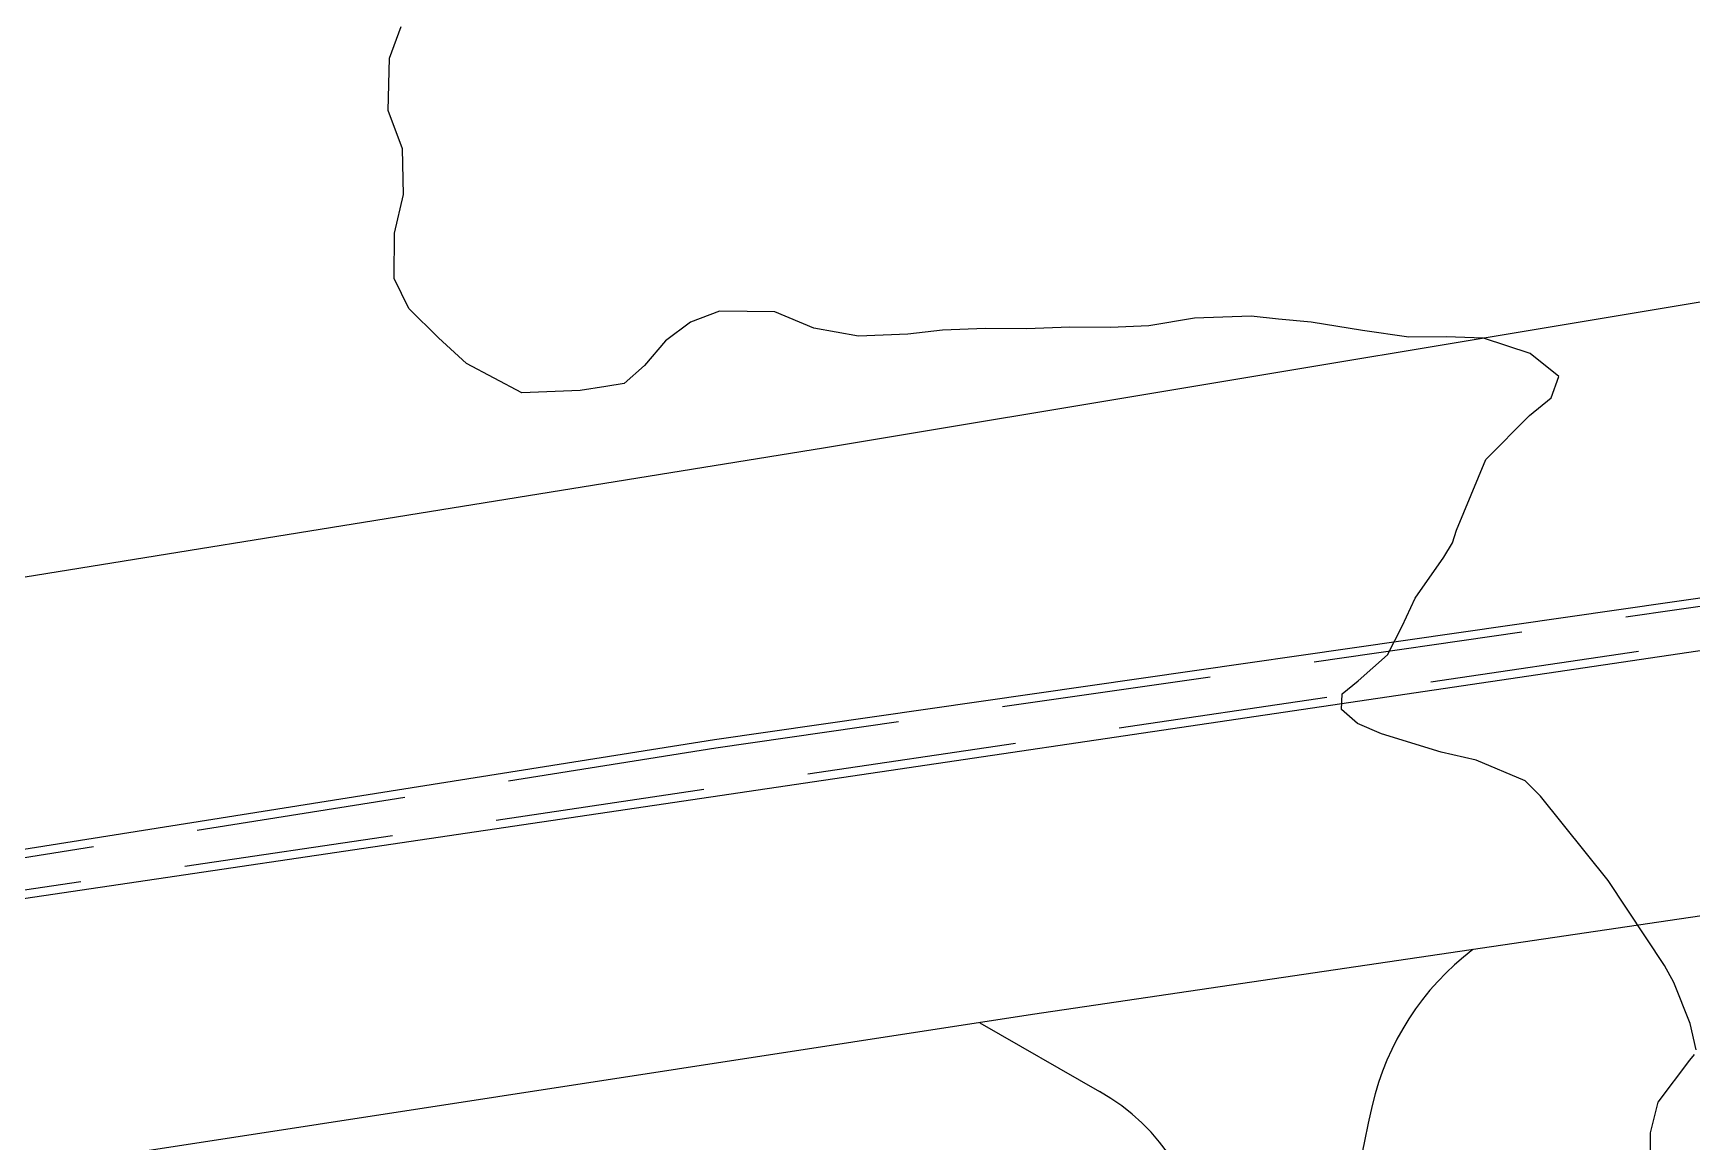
# Model space of a CAD drawing. Header units: metres. Extents: x 298520 to 308411, y 7433745 to 7450750.
# Drawn here: x 302292.68 to 302332.18, y 7441360.95 to 7441387.36 of the extents above; entities that cross this region are included whole.
import ezdxf

# ---------------------------------------------------------------- set-up
doc = ezdxf.new("R2010")
doc.units = ezdxf.units.M
doc.header["$LTSCALE"] = 10
doc.linetypes.add('DASHED', pattern=[0.75, 0.5, -0.25])
for name, color, linetype in [('Canteiro', 45, 'DASHED'), ('Curvas de Nivel 5m', 15, 'Continuous'), ('Vias Primárias', 230, 'Continuous'), ('Vias Secundárias', 230, 'DASHED')]:
    doc.layers.add(name, color=color, linetype=linetype)

msp = doc.modelspace()

# ---------------------------------------------------------------- linework, layer by layer
at = {"layer": 'Canteiro'}
for points in [[(302455.143, 7441367.335, 0.033602), (302399.805, 7441376.516, 0.017497), (302373.019, 7441378.185, 0.028767), (302369.629, 7441378.082, 0.002212), (302353.765, 7441376.615, 0.018816), (302335.556, 7441374.155), (302308.931, 7441370.328), (302257.833, 7441362.207), (302214.222, 7441355.234)], [(302239.161, 7441358.457), (302288.866, 7441366.416), (302344.581, 7441374.664), (302351.866, 7441375.646, -0.014749), (302368.438, 7441377.384, -0.037213), (302379.811, 7441377.39, 0.003016), (302387.884, 7441376.842, -0.019615), (302410.771, 7441374.523, 0.003236), (302423.602, 7441372.797, -0.021519)]]:
    msp.add_lwpolyline(points, format="xyb", dxfattribs=at)
at = {"layer": 'Curvas de Nivel 5m', "elevation": 730, "flags": 128}
for points in [[(302332.286, 7441363.138), (302332.139, 7441363.764), (302331.747, 7441364.745), (302331.527, 7441365.149), (302330.183, 7441367.17), (302328.572, 7441369.186), (302328.206, 7441369.548), (302327.044, 7441370.04), (302326.213, 7441370.23), (302324.786, 7441370.666), (302324.22, 7441370.916), (302323.839, 7441371.244), (302323.852, 7441371.621), (302324.233, 7441371.931), (302324.928, 7441372.548), (302325.277, 7441373.23), (302325.589, 7441373.898), (302326.269, 7441374.873), (302326.477, 7441375.217), (302326.576, 7441375.516), (302327.273, 7441377.205), (302328.309, 7441378.248), (302328.829, 7441378.671), (302329.014, 7441379.183), (302328.328, 7441379.732), (302327.215, 7441380.09), (302326.332, 7441380.127), (302325.442, 7441380.119), (302324.333, 7441380.277), (302323.112, 7441380.476), (302322.336, 7441380.548), (302321.684, 7441380.617), (302320.336, 7441380.569), (302319.248, 7441380.387), (302318.333, 7441380.35), (302317.365, 7441380.357), (302316.333, 7441380.315), (302315.356, 7441380.327), (302314.332, 7441380.284), (302313.511, 7441380.188), (302312.331, 7441380.139), (302311.271, 7441380.335), (302310.336, 7441380.718), (302309.024, 7441380.735), (302308.333, 7441380.478), (302307.735, 7441380.03), (302307.234, 7441379.441), (302306.749, 7441379.016), (302306.318, 7441378.943), (302305.703, 7441378.846), (302304.316, 7441378.791), (302302.996, 7441379.493), (302302.329, 7441380.103), (302301.626, 7441380.801), (302301.271, 7441381.516), (302301.278, 7441382.597), (302301.496, 7441383.513), (302301.474, 7441384.603), (302301.13, 7441385.519), (302301.165, 7441386.766), (302301.437, 7441387.515)], [(302331.188, 7441360.063), (302331.193, 7441361.159), (302331.379, 7441361.892), (302332.129, 7441362.895), (302332.246, 7441363.024)]]:
    msp.add_lwpolyline(points, dxfattribs=at)
at = {"layer": 'Vias Primárias'}
for points in [[(302338.006, 7441381.888), (302311.498, 7441377.472), (302283.096, 7441372.883), (302254.42, 7441368.228), (302216.743, 7441362.484), (302194.68, 7441358.779, -0.007378)], [(302455.189, 7441367.53, 0.033602), (302399.824, 7441376.715, 0.017497), (302373.024, 7441378.385, 0.028767), (302369.612, 7441378.281, 0.002212), (302353.746, 7441376.814, 0.018813), (302335.524, 7441374.352), (302308.901, 7441370.526), (302257.802, 7441362.405), (302214.192, 7441355.431)], [(302239.192, 7441358.26), (302288.897, 7441366.218), (302344.609, 7441374.466), (302351.893, 7441375.448, -0.014749), (302368.453, 7441377.184, -0.037213), (302379.796, 7441377.191, 0.003016), (302387.872, 7441376.642, -0.019615), (302410.743, 7441374.325, 0.003236), (302423.576, 7441372.598, -0.021519)], [(302427.424, 7441365.096, 0.016591), (302411.442, 7441367.319, 0.001884), (302392.713, 7441369.221, 0.019573), (302374.974, 7441370.257, 0.023878), (302357.586, 7441369.76, 0.017579), (302349.543, 7441368.86), (302316.477, 7441363.977), (302273.99, 7441357.439)]]:
    msp.add_lwpolyline(points, format="xyb", dxfattribs=at)
at = {"layer": 'Vias Secundárias', "elevation": 742.458}
msp.add_lwpolyline([(302315.219, 7441363.784), (302318.075, 7441362.149, -0.247493), (302320.651, 7441358.091, -0.077808), (302319.701, 7441345.42, -0.111376), (302314.511, 7441334.731, -0.053277), (302307.669, 7441327.818, 0.261949), (302305.173, 7441321.465, -0.015879), (302306.728, 7441306.89, 0.118197), (302309.114, 7441299.435), (302310.945, 7441300.424), (302309.272, 7441304.876, -0.097338), (302307.893, 7441313.138, 0.04547), (302307.485, 7441319.695, -0.224369), (302309.527, 7441326.579, -0.039466), (302313.702, 7441330.563, 0.072306), (302316.125, 7441333.201, 0.015749), (302319.367, 7441338.287, 0.083202), (302322.38, 7441346.059, 0.035152), (302323.573, 7441354.943, -0.040366), (302324.569, 7441361.813, -0.176079), (302326.966, 7441365.526, -1.690342)], format="xyb", dxfattribs=at)

doc.saveas('drawing.dxf')
